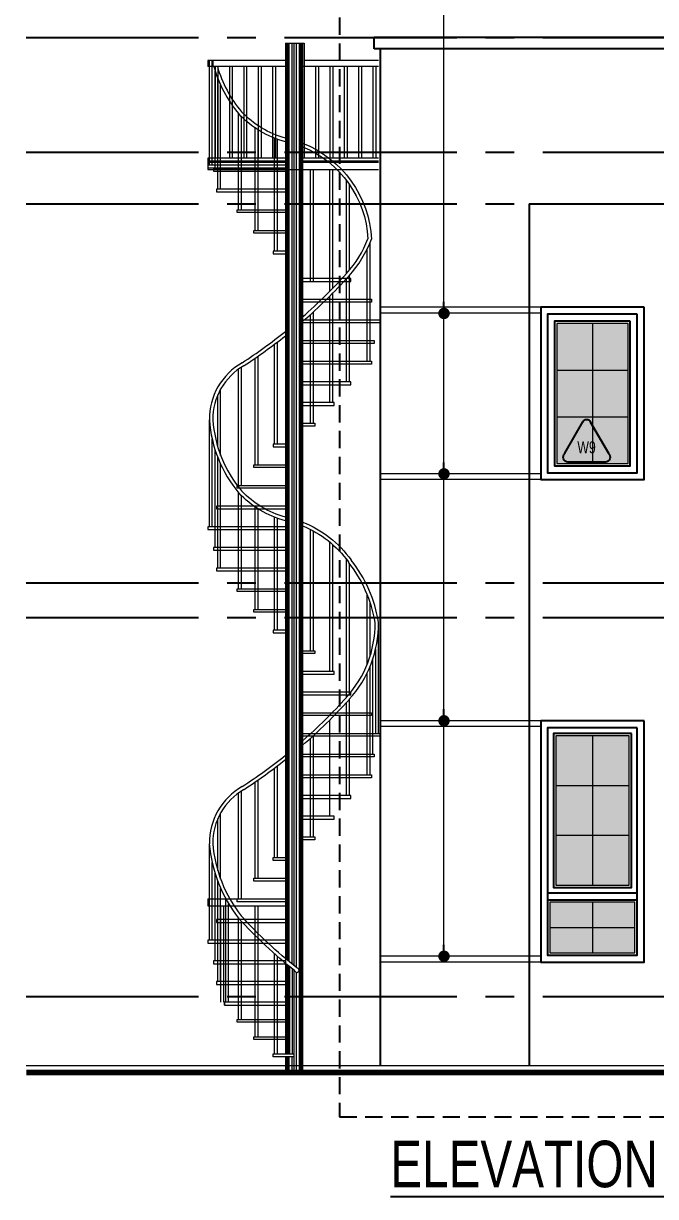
# Model space of a CAD drawing. Header units: centimetres. Extents: x 7997 to 116674, y 1017 to 13844.
# Drawn here: x 65781 to 66332, y 8774 to 9795 of the extents above; entities that cross this region are included whole.
import ezdxf
from ezdxf.enums import TextEntityAlignment as Align

# ---------------------------------------------------------------- set-up
doc = ezdxf.new("R2010")
doc.units = ezdxf.units.CM
doc.header["$LTSCALE"] = 200
doc.linetypes.add('A-106-Typical Floor Plan$0$HIDDEN', pattern=[0.375, 0.25, -0.125])
doc.linetypes.add('CENTER2', pattern=[1.125, 0.75, -0.125, 0.125, -0.125])
for name, color, linetype in [('AXIS', 9, 'CENTER2'), ('COL', 1, 'Continuous'), ('DIM', 11, 'Continuous'), ('STEP', 7, 'Continuous'), ('WIN', 6, 'Continuous'), ('ZZ', 240, 'Continuous')]:
    doc.layers.add(name, color=color, linetype=linetype)
for name, color, linetype, lineweight in [('HAT', 8, 'Continuous', 9), ('HATCH', 8, 'Continuous', 5), ('Level 10', 7, 'Continuous', 0), ('TEXT', 6, 'Continuous', 18), ('WALL', 3, 'Continuous', 25)]:
    doc.layers.add(name, color=color, linetype=linetype, lineweight=lineweight)
doc.styles.add('style8', font='swisscl.ttf', dxfattribs={"width": 0.8})
doc.styles.add('SWISS', font='swisscl.ttf')
doc.styles.add('T2', font='')
doc.styles.get('T2').set_extended_font_data('Elisia')
doc.dimstyles.new('NORMAL', dxfattribs={"dimtxt": 18, "dimasz": 5, "dimexe": 5, "dimexo": 5, "dimgap": 1, "dimtad": 0, "dimdec": 0, "dimdsep": 46, "dimtxsty": 'T2', "dimblk1": 'OBLIQUE', "dimblk2": 'OBLIQUE', "dimsah": 1, "dimcen": 0.09, "dimclrd": 4, "dimclre": 4, "dimclrt": 6, "dimadec": 0, "dimazin": 0, "dimtfac": 1, "dimtdec": 0, "dimtofl": 0, "dimtmove": 1, "dimatfit": 2, "dimldrblk": 'OPEN30', "dimfxl": 0, "dimtolj": 1, "dimtzin": 0, "dimlwd": 5, "dimlwe": 5, "dimarcsym": 0})

# ---------------------------------------------------------------- blocks, each defined once
blk = doc.blocks.new('_OBLIQUE')
at = {"color": 0, "linetype": 'ByBlock'}
blk.add_line((-0.5, -0.5), (0.5, 0.5), dxfattribs=at)
blk = doc.blocks.new('DOT')
at = {"color": 0, "linetype": 'ByBlock'}
blk.add_line((-0.5, 0), (-1, 0), dxfattribs=at)
at = {"color": 0, "linetype": 'ByBlock', "const_width": 0.5}
blk.add_lwpolyline([(-0.25, 0, 1), (0.25, 0, 1)], format="xyb", close=True, dxfattribs=at)
blk = doc.blocks.new('A$C0A0E0D60')
at = {"layer": 'DIM'}
blk.add_line((67.5, 0), (82.5, 0), dxfattribs=at)
at = {"layer": 'HAT'}
for p, q in [((67.5, 895), (67.5, 15)), ((68.4, 895), (68.4, 97.3)), ((69.3, 895), (69.3, 96.5)), ((70.5, 895), (70.5, 95.5)), ((73.1, 895), (73.1, 93.4)), ((75, 895), (75, 91.8)), ((76.9, 895), (76.9, 90.2)), ((79.5, 895), (79.5, 0)), ((80.7, 895), (80.7, 0)), ((81.6, 895), (81.6, 0)), ((82.5, 895), (82.5, 0)), ((83.8, 895), (83.8, 795)), ((67.5, 879.8), (0, 879.8)), ((0, 879.8), (0, 874.8)), ((1.2, 879.8), (1.2, 874.8)), ((1.3, 788.8), (1.3, 879.8)), ((3.8, 788.8), (3.8, 879.8)), ((4.2, 879.8), (4.2, 874.8)), ((148.8, 879.8), (83.8, 879.8)), ((67.5, 874.8), (0, 874.8)), ((6.3, 874.8), (6.3, 795)), ((6.3, 786), (6.3, 871)), ((8.8, 874.8), (8.8, 795)), ((18.8, 874.8), (18.8, 795)), ((21.3, 874.8), (21.3, 795)), ((31.3, 874.8), (31.3, 795)), ((33.8, 874.8), (33.8, 795)), ((43.8, 874.8), (43.8, 795)), ((46.3, 874.8), (46.3, 795)), ((56.3, 874.8), (56.3, 795)), ((58.8, 874.8), (58.8, 795)), ((148.8, 874.8), (82.5, 874.8)), ((93.8, 874.8), (93.8, 795)), ((96.3, 874.8), (96.3, 795)), ((106.3, 874.8), (106.3, 795)), ((108.8, 874.8), (108.8, 795)), ((118.8, 874.8), (118.8, 795)), ((121.3, 874.8), (121.3, 795)), ((131.3, 874.8), (131.3, 795)), ((133.8, 874.8), (133.8, 795)), ((143.8, 874.8), (143.8, 795)), ((146.3, 874.8), (146.3, 795)), ((8.6, 768), (8.6, 864.3)), ((8.8, 786), (8.8, 864)), ((11.1, 768), (11.1, 858.4)), ((26.8, 750), (26.8, 833.6)), ((29.3, 750), (29.3, 831)), ((41.3, 732), (41.3, 821.1)), ((43.8, 732), (43.8, 819.5)), ((58.1, 714), (58.1, 812.3)), ((60.6, 714), (60.6, 811.3)), ((67.5, 795), (0, 795)), ((0, 795), (0, 785)), ((0, 792.5), (67.5, 792.5)), ((0, 791.3), (67.5, 791.3)), ((61.3, 792.5), (61.3, 791.3)), ((148.8, 795), (82.5, 795)), ((82.5, 792.5), (148.8, 792.5)), ((82.5, 791.3), (148.8, 791.3)), ((0, 785), (148.8, 785)), ((89.4, 687.5), (89.4, 785)), ((91.9, 687.5), (91.9, 785)), ((106.3, 679), (106.3, 785)), ((108.8, 681.6), (108.8, 785)), ((120.8, 694.4), (120.8, 775.5)), ((123.3, 697.3), (123.3, 772.1)), ((68.8, 757.5), (68.8, 750)), ((68.8, 750), (67.5, 750)), ((138.9, 618), (138.9, 715.9)), ((141.3, 636), (141.3, 721.2)), ((141.4, 618), (141.4, 721.4)), ((120.8, 600), (120.8, 690)), ((123.3, 600), (123.3, 692.7)), ((106.3, 582), (106.3, 674.8)), ((108.8, 582), (108.8, 677.3)), ((89.4, 564), (89.4, 658.7)), ((91.9, 564), (91.9, 661)), ((60.6, 546), (60.6, 634.8)), ((58.1, 546), (58.1, 632.9)), ((29.3, 510), (29.3, 612.9)), ((41.3, 528), (41.3, 620.7)), ((43.8, 528), (43.8, 622.5)), ((26.8, 510), (26.8, 611.2)), ((11.1, 536.1), (11.1, 593.9)), ((8.6, 543.4), (8.6, 588.9)), ((1.3, 474), (1.3, 566.9)), ((3.8, 474), (3.8, 550.1)), ((6.3, 456), (6.3, 541)), ((8.6, 438), (8.6, 534.3)), ((8.8, 456), (8.8, 534)), ((11.1, 438), (11.1, 528.4)), ((26.8, 420), (26.8, 503.6)), ((29.3, 420), (29.3, 501)), ((41.3, 402), (41.3, 491.1)), ((43.8, 402), (43.8, 489.5)), ((58.1, 384), (58.1, 482.3)), ((60.6, 384), (60.6, 481.3)), ((89.4, 366), (89.4, 471.6)), ((91.9, 366), (91.9, 470.3)), ((106.3, 348), (106.3, 460.6)), ((108.8, 348), (108.8, 458.4)), ((120.8, 325.4), (120.8, 445.5)), ((123.3, 330), (123.3, 442.2)), ((138.9, 354.2), (138.9, 415.1)), ((141.4, 361.2), (141.4, 408.6)), ((148.8, 294), (148.8, 390.6)), ((146.3, 294), (146.3, 367.7)), ((143.8, 276), (143.8, 358.8)), ((141.3, 276), (141.3, 352.1)), ((141.4, 258), (141.4, 352.4)), ((138.9, 258), (138.9, 346.8)), ((123.3, 328.3), (123.3, 336.6)), ((120.8, 240), (120.8, 321)), ((123.3, 240), (123.3, 323.7)), ((106.3, 222), (106.3, 305.8)), ((89.4, 204), (89.4, 289.7)), ((91.9, 204), (91.9, 292)), ((60.6, 186), (60.6, 265.8)), ((58.1, 186), (58.1, 263.9)), ((41.3, 168), (41.3, 251.9)), ((43.8, 168), (43.8, 253.3)), ((26.8, 150), (26.8, 242.2)), ((29.3, 150), (29.3, 243.9)), ((11.1, 167.2), (11.1, 224.9)), ((8.6, 174.8), (8.6, 219.9)), ((1.3, 114), (1.3, 197.9)), ((3.8, 114), (3.8, 181.7)), ((6.3, 96), (6.3, 172.3)), ((8.6, 78), (8.6, 165.4)), ((8.8, 96), (8.8, 165)), ((11.1, 78), (11.1, 159.3)), ((0, 150), (0, 144)), ((0, 150), (67.5, 150)), ((0, 144), (67.5, 144)), ((11.3, 60), (11.3, 144)), ((13.8, 60), (13.8, 144)), ((15.6, 60), (15.6, 150.1)), ((18.1, 60), (18.1, 145.7)), ((41.3, 60), (41.3, 144)), ((43.8, 60), (43.8, 144)), ((26.8, 45), (26.8, 133.2)), ((29.3, 45), (29.3, 130.5)), ((41.3, 30), (41.3, 118.1)), ((43.8, 30), (43.8, 115.6)), ((58.1, 15), (58.1, 102.2)), ((60.6, 15), (60.6, 100)), ((68.4, 93.3), (68.4, 15)), ((69.3, 92.6), (69.3, 15)), ((70.5, 91.6), (70.5, 15)), ((71.3, 15), (71.3, 91)), ((73.8, 15), (73.8, 89)), ((75, 88), (75, 0)), ((76.9, 86), (76.9, 0)), ((14.4, 57.5), (14.4, 60)), ((67.5, 12.5), (67.5, 0)), ((68.4, 12.5), (68.4, 0)), ((69.3, 12.5), (69.3, 0)), ((70.5, 12.5), (70.5, 0)), ((73.1, 12.5), (73.1, 0)), ((67.5, 0), (82.5, 0))]:
    blk.add_line(p, q, dxfattribs=at)
for points in [[(67.5, 809.2, -0.140906), (27, 833.4)], [(67.5, 812.3, -0.13783), (29.3, 835.3)], [(82.5, 808, -0.295484), (142.5, 724.2, -0.124089)], [(82.5, 804.8, -0.290127), (139.5, 724.7, -0.130866)], [(82.5, 656.6, 0.029299), (120.8, 694.4)], [(82.5, 652.7, 0.030722), (123, 692.4)], [(29.9, 616.8, 0.025285), (67.5, 644, 0.025285)], [(31.6, 614.3, 0.02398), (67.5, 640.2, 0.02398)], [(67.5, 479.2, -0.140906), (27, 503.4)], [(67.5, 482.3, -0.13783), (29.3, 505.3)], [(82.5, 478, -0.14437), (124.8, 445.1)], [(82.5, 474.8, -0.141083), (122.4, 443.3)], [(82.5, 287.6, 0.029299), (120.8, 325.4)], [(82.5, 283.7, 0.030722), (123, 323.4)], [(29.9, 247.8, 0.025285), (67.5, 275, 0.025285)], [(31.6, 245.3, 0.02398), (67.5, 271.2, 0.02398)], [(75.7, 87.4, -0.039835), (26.8, 133.2, -0.043684)], [(77.5, 89.8, -0.03983), (29, 135.3)]]:
    blk.add_lwpolyline(points, format="xyb", dxfattribs=at)
for points in [[(67.5, 788.8), (0, 788.8), (0, 786.3), (67.5, 786.3)], [(67.5, 786), (5, 786), (5, 783.5), (67.5, 783.5)], [(67.5, 768), (7.4, 768), (7.4, 765.5), (67.5, 765.5)], [(67.5, 747.5), (25.5, 747.5), (25.5, 750), (67.5, 750)], [(67.5, 729.5), (40, 729.5), (40, 732), (67.5, 732)], [(67.5, 714), (56.9, 714), (56.9, 711.5), (67.5, 711.5)], [(82.5, 687.5), (124.5, 687.5), (124.5, 690), (82.5, 690)], [(82.5, 672), (142.6, 672), (142.6, 669.5), (82.5, 669.5)], [(82.5, 654), (150, 654), (150, 651.5), (82.5, 651.5)], [(82.5, 636), (145, 636), (145, 633.5), (82.5, 633.5)], [(82.5, 618), (142.6, 618), (142.6, 615.5), (82.5, 615.5)], [(82.5, 597.5), (124.5, 597.5), (124.5, 600), (82.5, 600)], [(82.5, 579.5), (110, 579.5), (110, 582), (82.5, 582)], [(82.5, 564), (93.1, 564), (93.1, 561.5), (82.5, 561.5)], [(67.5, 546), (56.9, 546), (56.9, 543.5), (67.5, 543.5)], [(67.5, 525.5), (40, 525.5), (40, 528), (67.5, 528)], [(67.5, 507.5), (25.5, 507.5), (25.5, 510), (67.5, 510)], [(67.5, 492), (7.4, 492), (7.4, 489.5), (67.5, 489.5)], [(67.5, 474), (0, 474), (0, 471.5), (67.5, 471.5)], [(67.5, 456), (5, 456), (5, 453.5), (67.5, 453.5)], [(67.5, 438), (7.4, 438), (7.4, 435.5), (67.5, 435.5)], [(67.5, 417.5), (25.5, 417.5), (25.5, 420), (67.5, 420)], [(67.5, 399.5), (40, 399.5), (40, 402), (67.5, 402)], [(67.5, 384), (56.9, 384), (56.9, 381.5), (67.5, 381.5)], [(82.5, 366), (93.1, 366), (93.1, 363.5), (82.5, 363.5)], [(82.5, 345.5), (110, 345.5), (110, 348), (82.5, 348)], [(82.5, 327.5), (124.5, 327.5), (124.5, 330), (82.5, 330)], [(82.5, 312), (142.6, 312), (142.6, 309.5), (82.5, 309.5)], [(82.5, 294), (150, 294), (150, 291.5), (82.5, 291.5)], [(82.5, 276), (145, 276), (145, 273.5), (82.5, 273.5)], [(82.5, 258), (142.6, 258), (142.6, 255.5), (82.5, 255.5)], [(82.5, 237.5), (124.5, 237.5), (124.5, 240), (82.5, 240)], [(82.5, 219.5), (110, 219.5), (110, 222), (82.5, 222)], [(82.5, 204), (93.1, 204), (93.1, 201.5), (82.5, 201.5)], [(67.5, 183.5), (56.9, 183.5), (56.9, 186), (67.5, 186)], [(67.5, 165.5), (40, 165.5), (40, 168), (67.5, 168)], [(67.5, 147.5), (25.5, 147.5), (25.5, 150)], [(67.5, 132), (7.4, 132), (7.4, 129.5), (67.5, 129.5)], [(67.5, 114), (0, 114), (0, 111.5), (67.5, 111.5)], [(67.5, 96), (5, 96), (5, 93.5), (67.5, 93.5)], [(67.5, 78), (7.4, 78), (7.4, 75.5), (67.5, 75.5)], [(67.5, 60), (14.4, 60), (14.4, 57.5), (67.5, 57.5)], [(67.5, 42.5), (25.5, 42.5), (25.5, 45), (67.5, 45)], [(67.5, 27.5), (40, 27.5), (40, 30), (67.5, 30)], [(67.5, 12.5), (56.9, 12.5), (56.9, 15), (67.5, 15)], [(56.9, 15), (75, 15)], [(75, 12.5), (56.9, 12.5)]]:
    blk.add_lwpolyline(points, dxfattribs=at)
for centre, radius, start, end in [((112.5, 904.9), 111.5, 195.675, 219.9277), ((112.5, 904.9), 108.5, 196.12, 219.9277), ((47.2, 760.8), 99.1, 317.9357, 338.6481), ((47.2, 760.8), 102.1, 317.9357, 339.0121), ((57.6, 567.7), 56.3, 119.3852, 180.8338), ((57.6, 567.7), 53.3, 119.3852, 180.8338), ((112.5, 574.9), 111.5, 184.1312, 219.9277), ((112.5, 574.9), 108.5, 184.1312, 219.9277), ((33.7, 372.5), 113.4, 9.0474, 38.5317), ((33.7, 372.5), 116.4, 8.9353, 38.5317), ((50.4, 389.8), 95.3, 317.5307, 0.3526), ((50.4, 389.8), 98.3, 317.538, 0.4857), ((57.6, 198.7), 56.3, 119.3852, 180.8338), ((57.6, 198.7), 53.3, 119.3852, 180.8338), ((122, 208.2), 121.2, 184.884, 218.1867), ((122, 208.2), 118.2, 184.884, 218.1867), ((77.5, 87.9), 1.91, 193.2051, 90)]:
    blk.add_arc(centre, radius, start, end, dxfattribs=at)
at = {"layer": 'HATCH'}
blk.add_line((67.5, 895), (83.8, 895), dxfattribs=at)

msp = doc.modelspace()

# ---------------------------------------------------------------- hatches: boundary and pattern name
at = {"layer": 'WALL'}
h = msp.add_hatch(color=5, dxfattribs=at)
h.set_gradient(color1=(0, 0, 255), one_color=1, tint=1, name='INVHEMISPHERICAL')
h.paths.add_polyline_path([(66307.6049, 9534.0491), (66245.6049, 9534.0491), (66245.6049, 9412.0491), (66307.6049, 9412.0491)])
h = msp.add_hatch(color=5, dxfattribs=at)
h.set_gradient(color1=(0, 0, 255), one_color=1, tint=1, name='INVHEMISPHERICAL')
h.paths.add_polyline_path([(66313.6049, 9030.0491), (66239.6049, 9030.0491), (66239.6049, 8986.0491), (66313.6049, 8986.0491)])
h.paths.add_polyline_path([(66308.6049, 9175.0491), (66244.6049, 9175.0491), (66244.6049, 9045.0491), (66308.6049, 9045.0491)])

# ---------------------------------------------------------------- linework, layer by layer
at = {"layer": 'AXIS'}
for p, q in [((65783.4419, 9783.0491), (67612.1301, 9783.0491)), ((65783.4419, 9683.0491), (67612.1301, 9683.0491)), ((65783.4419, 9638.0491), (67612.1301, 9638.0491)), ((65783.4419, 9308.0491), (67612.1301, 9308.0491)), ((65783.4419, 9278.0491), (67612.1301, 9278.0491)), ((65783.4419, 8948.0491), (67612.1301, 8948.0491))]:
    msp.add_line(p, q, dxfattribs=at)
at = {"layer": 'COL', "ltscale": 150}
for p, q in [((66576.6049, 9783.0491), (66086.6049, 9783.0491)), ((66086.6049, 9773.0491), (66086.6049, 9783.0491)), ((66576.6049, 9773.0491), (66086.6049, 9773.0491)), ((66091.6049, 9773.0491), (66091.6049, 8888.0491)), ((66221.6049, 9638.0491), (66221.6049, 8888.0491)), ((66221.6049, 9638.0491), (66571.6049, 9638.0491))]:
    msp.add_line(p, q, dxfattribs=at)
at = {"layer": 'HAT', "ltscale": 150}
for p, q in [((66231.6049, 9548.0491), (66091.6049, 9548.0491)), ((66231.6049, 9543.0491), (66091.6049, 9543.0491)), ((66276.6049, 9534.0491), (66276.6049, 9412.0491)), ((66245.6049, 9493.3824), (66307.6049, 9493.3824)), ((66245.6049, 9452.7158), (66307.6049, 9452.7158)), ((66231.6049, 9403.0491), (66091.6049, 9403.0491)), ((66231.6049, 9398.0491), (66091.6049, 9398.0491)), ((66231.6049, 9188.0491), (66091.6049, 9188.0491)), ((66231.6049, 9183.0491), (66091.6049, 9183.0491)), ((66276.6049, 9175.0491), (66276.6049, 9045.0491)), ((66244.6049, 9131.7158), (66308.6049, 9131.7158)), ((66244.6049, 9088.3824), (66308.6049, 9088.3824)), ((66276.6049, 9030.0491), (66276.6049, 8986.0491)), ((66239.6049, 9008.0491), (66313.6049, 9008.0491)), ((66231.6049, 8983.0491), (66091.6049, 8983.0491)), ((66231.6049, 8978.0491), (66091.6049, 8978.0491))]:
    msp.add_line(p, q, dxfattribs=at)
for points in [[(66307.6049, 9534.0491), (66245.6049, 9534.0491), (66245.6049, 9412.0491), (66307.6049, 9412.0491)], [(66308.6049, 9175.0491), (66244.6049, 9175.0491), (66244.6049, 9045.0491), (66308.6049, 9045.0491)], [(66313.6049, 9030.0491), (66239.6049, 9030.0491), (66239.6049, 8986.0491), (66313.6049, 8986.0491)]]:
    msp.add_lwpolyline(points, close=True, dxfattribs=at)
at = {"layer": 'Level 10'}
msp.add_line((65783.4419, 8888.0491), (67612.1301, 8888.0491), dxfattribs=at)
at = {"layer": 'Level 10', "const_width": 5}
msp.add_lwpolyline([(67612.1301, 8881.8195), (65783.4419, 8881.8195)], dxfattribs=at)
at = {"layer": 'STEP'}
msp.add_lwpolyline([(66268.3243, 9448.3306, -0.649814494), (66274.7843, 9448.4699), (66290.6351, 9421.0155, -0.613632074), (66287.9987, 9413.0925), (66255.1903, 9413.0925, -0.613632074), (66252.5539, 9421.0155)], format="xyb", close=True, dxfattribs=at)
at = {"layer": 'WALL', "color": 8, "linetype": 'A-106-Typical Floor Plan$0$HIDDEN', "ltscale": 0.3}
msp.add_lwpolyline([(66612.873, 9845.3789), (66056.2443, 9845.3789), (66056.2443, 8843.263), (66612.873, 8843.263)], close=True, dxfattribs=at)
at = {"layer": 'WALL', "ltscale": 150}
for points in [[(66321.6049, 9548.0491), (66231.6049, 9548.0491), (66231.6049, 9398.0491), (66321.6049, 9398.0491)], [(66321.6049, 9188.0491), (66231.6049, 9188.0491), (66231.6049, 8978.0491), (66321.6049, 8978.0491)]]:
    msp.add_lwpolyline(points, close=True, dxfattribs=at)
at = {"layer": 'WIN', "ltscale": 150}
for points in [[(66315.6049, 9542.0491), (66237.6049, 9542.0491), (66237.6049, 9404.0491), (66315.6049, 9404.0491)], [(66309.6049, 9536.0491), (66243.6049, 9536.0491), (66243.6049, 9410.0491), (66309.6049, 9410.0491)], [(66315.6049, 9182.0491), (66237.6049, 9182.0491), (66237.6049, 8984.0491), (66315.6049, 8984.0491)], [(66310.6049, 9177.0491), (66242.6049, 9177.0491), (66242.6049, 9043.0491), (66310.6049, 9043.0491)], [(66315.6049, 9038.0491), (66237.6049, 9038.0491), (66237.6049, 9032.0491), (66315.6049, 9032.0491)]]:
    msp.add_lwpolyline(points, close=True, dxfattribs=at)

# ---------------------------------------------------------------- block references
at = {"layer": 'DIM', "ltscale": 150}
msp.add_blockref('A$C0A0E0D60', (65941.5884, 8883.0491), dxfattribs=at)

# ---------------------------------------------------------------- texts
at = {"layer": 'TEXT', "style": 'SWISS'}
msp.add_text('W9', height=10.45094, dxfattribs=at).set_placement((66263.4607, 9420.9386))
at = {"layer": 'ZZ', "color": 7, "style": 'style8'}
msp.add_text('%%UELEVATION C', height=40.5, dxfattribs=at).set_placement((66237.8294, 8802.2241), align=Align.MIDDLE_CENTER)

# ---------------------------------------------------------------- leaders
at = {"layer": 'COL', "ltscale": 1.5}
for points in [[(66147.3063, 9542.7444), (66147.3063, 9911.5458), (66310.4853, 9911.5458)], [(66147.3063, 9188.0491), (66147.3063, 9911.5458), (66310.4853, 9911.5458)], [(66147.3063, 8983.0491), (66147.3063, 9911.5458), (66310.4853, 9911.5458)], [(66147.3063, 9403.0491), (66147.3063, 9911.5458), (66310.4853, 9911.5458)]]:
    msp.add_leader(points, dimstyle='NORMAL', override={"dimasz": 10, "dimldrblk": 'DOT'}, dxfattribs=at)

doc.saveas('drawing.dxf')
